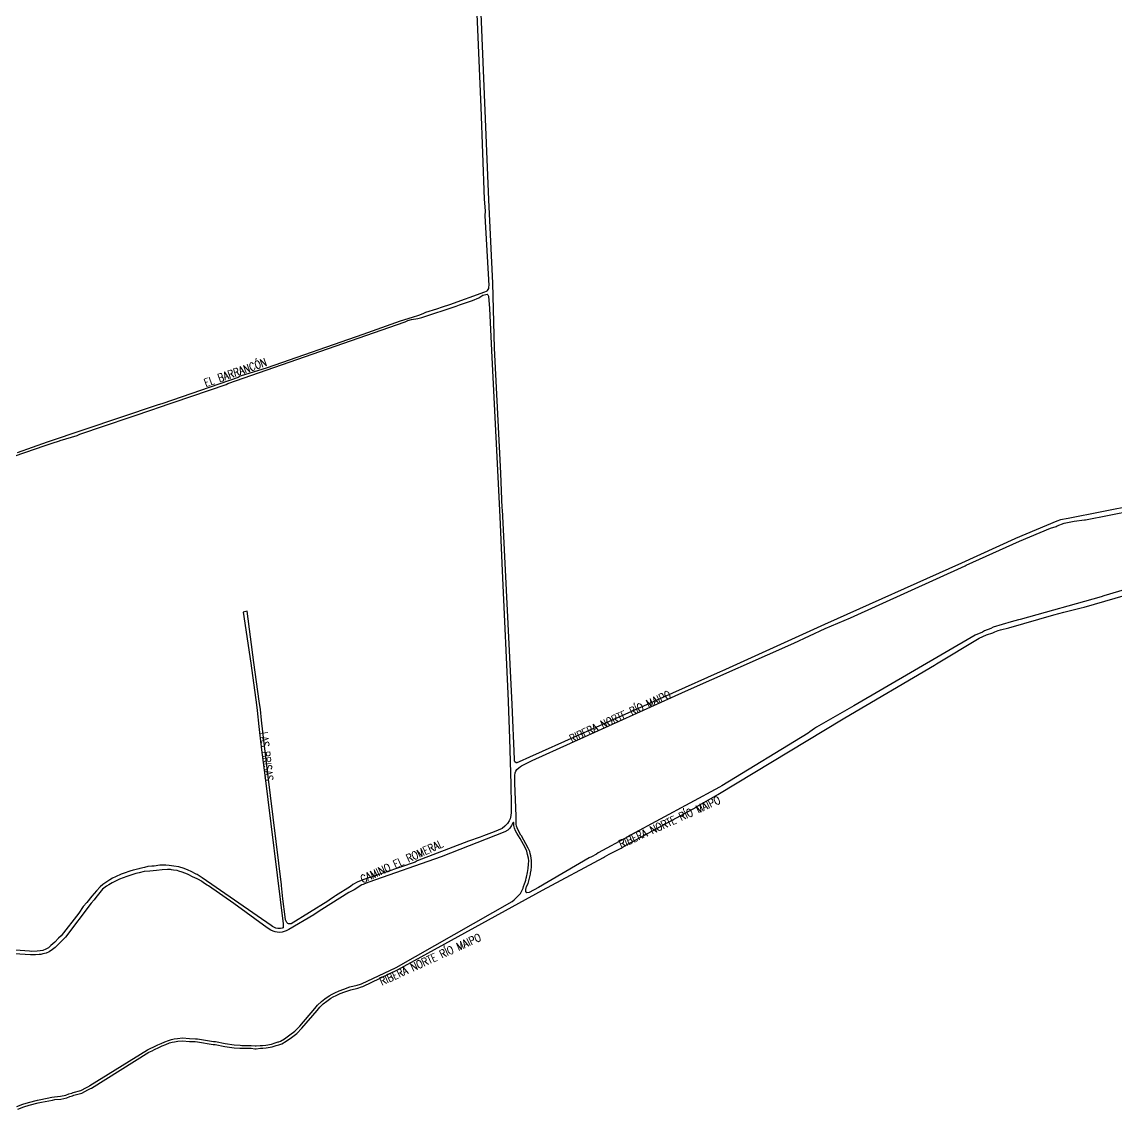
# Model space of a CAD drawing. Extents: x 0 to 349712, y 0 to 6275741.
# Drawn here: x 344252 to 346302, y 6268571 to 6270609 of the extents above; entities that cross this region are included whole.
import ezdxf

# ---------------------------------------------------------------- set-up
doc = ezdxf.new("R2010")
doc.units = 0
doc.header["$LTSCALE"] = 5
doc.layers.add('CALLES-URBANAS', color=6, linetype='Continuous')
doc.layers.add('NOMBRE-CALLE', color=2, linetype='Continuous')
doc.styles.add('ROMANS', font='romans.shx', dxfattribs={"height": 1})

msp = doc.modelspace()

# ---------------------------------------------------------------- linework, layer by layer
at = {"layer": 'CALLES-URBANAS'}
for points, elevation in [([(345099.8, 6270740.7), (345112.1, 6270448.7), (345118.3, 6270276.2), (345120.2, 6270254.2), (345119.8, 6270245.2), (345126.9, 6270114.7), (345126.8, 6270112.2), (345126.3, 6270109.2), (345125.6, 6270107.2), (345124.2, 6270105.2), (345123.2, 6270104.2), (345121.9, 6270103.2), (345119.2, 6270102.2), (345053.3, 6270078.2), (345039.6, 6270074.2), (345029.4, 6270070.2), (345008.5, 6270064.2), (345003.4, 6270061.7), (344995.6, 6270058.2), (344983.8, 6270054.7), (344961.1, 6270047.7), (344891.2, 6270022.7), (344711.6, 6269960.2), (344661.1, 6269944.7), (344657.4, 6269942.2), (344516.7, 6269893.7), (344506.1, 6269890.2), (344299.6, 6269820.7), (344243.3, 6269801.2)], 26941), ([(346338.9, 6269702.7), (346212.6, 6269678.2), (346197.9, 6269675.7), (346191.5, 6269673.2), (346113.8, 6269640.2), (346112.4, 6269639.7), (346012.6, 6269594.2), (345755.7, 6269479.2), (345563.4, 6269391.7), (345560.7, 6269390.7), (345203.3, 6269230.7), (345183.8, 6269221.7), (345179.7, 6269220.2), (345178.2, 6269220.2), (345175.9, 6269221.7), (345175.3, 6269223.7), (345175.1, 6269226.7), (345170.8, 6269329.7), (345152.7, 6269694.7), (345152.2, 6269697.2), (345149.6, 6269763.2), (345137.5, 6269997.2), (345134.4, 6270119.2), (345126.9, 6270275.2), (345108.5, 6270731.2)], 26935), ([(344181, 6269775.7), (344296.3, 6269814.7), (344301.4, 6269816.7), (344309.4, 6269819.2), (344322.9, 6269823.7), (344324.2, 6269824.2), (344356.2, 6269833.2), (344360.9, 6269836.2), (344501.5, 6269883.2), (344504.7, 6269884.7), (344634.8, 6269929.2), (344638.3, 6269930.7), (344970.6, 6270046.2), (344975.7, 6270048.7), (344982, 6270050.7), (344994, 6270052.7), (345001.7, 6270054.7), (345066.2, 6270075.7), (345072.1, 6270078.2), (345096.8, 6270086.7), (345108.7, 6270091.7), (345116.2, 6270096.2), (345121.3, 6270097.9), (345123.9, 6270098.2), (345125.4, 6270097.2), (345126.5, 6270094.7), (345128.2, 6270071.2), (345133, 6269979.7), (345147.7, 6269681.2), (345151.4, 6269594.2), (345152.7, 6269566.2), (345163.1, 6269336.2), (345163.2, 6269334.7), (345165.9, 6269265.7), (345168.6, 6269179.2), (345168.8, 6269140.7), (345168.9, 6269133.7), (345168.8, 6269127.2), (345168.1, 6269121.7), (345166.9, 6269115.2), (345165.3, 6269111.2), (345162.1, 6269106.2), (345157.1, 6269101.2), (345152.1, 6269097.2), (345137, 6269090.7), (345132.4, 6269088.7), (345122.1, 6269085.2), (345117.4, 6269083.2), (345111.2, 6269080.7), (345089.2, 6269073.2), (344993.1, 6269036.7), (344989.2, 6269033.7), (344904.6, 6269005.2), (344901.8, 6269004.7), (344893.3, 6269001.2), (344881.9, 6268997.2), (344872.6, 6268992.2), (344867.8, 6268988.2), (344839.8, 6268970.7), (344838.1, 6268969.7), (344827.9, 6268962.7), (344825.6, 6268961.2), (344756.6, 6268918.7), (344755.2, 6268918.2), (344753.3, 6268918.2), (344751.7, 6268918.7), (344750.5, 6268919.2), (344748.7, 6268921.2), (344747.6, 6268923.2), (344746.4, 6268926.2), (344745.5, 6268931.7), (344741.2, 6268965.2), (344738.6, 6268990.2), (344738.5, 6268991.7), (344713.2, 6269199.2), (344704.1, 6269278.2), (344701.5, 6269300.2), (344699.3, 6269320.2), (344696.8, 6269335.7), (344686.8, 6269408.2), (344674.2, 6269504.2), (344667.2, 6269502.2), (344681.4, 6269406.7), (344691.8, 6269328.7), (344693, 6269318.2), (344696.2, 6269288.2), (344697.8, 6269277.2), (344701.2, 6269244.2), (344707.7, 6269196.7), (344741.6, 6268918.2), (344742.1, 6268915.2), (344742.1, 6268912.7), (344741.6, 6268911.2), (344740.1, 6268910.2), (344737.1, 6268909.7), (344732.1, 6268909.7), (344728.1, 6268910.2), (344722.2, 6268913.7), (344719.1, 6268915.2), (344590.3, 6269004.7), (344580.5, 6269010.7), (344578.9, 6269011.7), (344569.6, 6269016.2), (344564.2, 6269018.7), (344556.4, 6269022.2), (344546.4, 6269025.2), (344536.8, 6269026.7), (344528.4, 6269027.7), (344521.8, 6269028.2), (344514.3, 6269028.2), (344510.8, 6269028.2), (344500.2, 6269026.7), (344496.1, 6269026.7), (344488.1, 6269025.7), (344481.9, 6269024.2), (344473.2, 6269022.2), (344471.3, 6269021.7), (344463.8, 6269019.7), (344460.9, 6269019.2), (344454.4, 6269017.2), (344444, 6269013.2), (344438.2, 6269011.2), (344428, 6269006.2), (344422, 6269003.7), (344416.9, 6269000.7), (344411.3, 6268997.2), (344404.2, 6268992.2), (344399, 6268987.7), (344392.1, 6268980.2), (344383.4, 6268970.2), (344373.9, 6268958.2), (344367.4, 6268950.7), (344359, 6268938.7), (344326.3, 6268896.2), (344321, 6268891.7), (344314.3, 6268884.2), (344306.7, 6268877.7), (344302.1, 6268873.7), (344297.3, 6268871.2), (344291.4, 6268868.7), (344286.9, 6268867.7), (344280.9, 6268867.2), (344270.3, 6268866.7), (344266.7, 6268867.2), (344187.6, 6268872.7)], 26941), ([(346437.6, 6269580.2), (346279.2, 6269533.2), (346274.6, 6269531.2), (346122.8, 6269488.7), (346119.2, 6269488.2), (346105.6, 6269484.2), (346072.1, 6269474.2), (346067.3, 6269471.7), (346055.5, 6269467.2), (346051.9, 6269465.2), (346038.3, 6269459.2), (345811.1, 6269326.7), (345806.4, 6269324.2), (345741.2, 6269286.7), (345737.3, 6269284.2), (345728.4, 6269278.2), (345725.1, 6269275.7), (345563.5, 6269177.2), (345559, 6269174.7), (345392.7, 6269084.7), (345387.3, 6269081.7), (345332.1, 6269051.2), (345328.9, 6269049.2), (345319.4, 6269044.2), (345315, 6269042.2), (345220.4, 6268986.7), (345202.6, 6268977.2), (345198.6, 6268976.7), (345196.4, 6268979.2), (345196.3, 6268982.7), (345198, 6268988.2), (345200.6, 6268993.7), (345203, 6269001.7), (345205.1, 6269011.7), (345205.5, 6269013.2), (345206.5, 6269019.2), (345207.2, 6269025.2), (345207.3, 6269030.2), (345207.3, 6269037.2), (345205.8, 6269045.7), (345204.6, 6269050.2), (345203.8, 6269053.7), (345201.1, 6269060.2), (345188.5, 6269083.2), (345187.3, 6269084.7), (345181.1, 6269096.2), (345180.2, 6269098.2), (345179, 6269101.2), (345178.3, 6269105.2), (345178.2, 6269111.7), (345178.4, 6269120.2), (345176.1, 6269182.2), (345175.8, 6269185.7), (345175.8, 6269189.7), (345175.7, 6269196.2), (345176.6, 6269201.2), (345177.6, 6269204.2), (345179.9, 6269207.7), (345183.6, 6269210.7), (345186.6, 6269213.2), (345188.2, 6269214.2), (345208.5, 6269224.2), (345495.7, 6269354.2), (345698.5, 6269444.2), (345757.2, 6269471.7), (345804.9, 6269491.7), (346019.5, 6269589.2), (346021.5, 6269590.2), (346121.6, 6269635.7), (346179.3, 6269659.7), (346190.3, 6269663.2), (346192.1, 6269664.2), (346204.8, 6269669.2), (346223.8, 6269672.7), (346243, 6269675.7), (346244.7, 6269675.7), (346333.6, 6269693.2)], 26937), ([(344245, 6268571.2), (344255.8, 6268575.7), (344265.8, 6268578.7), (344282.8, 6268582.7), (344289.1, 6268584.2), (344309.6, 6268588.2), (344314.1, 6268589.2), (344325.2, 6268589.7), (344336.6, 6268592.2), (344342.2, 6268594.7), (344347.2, 6268596.2), (344350, 6268597.2), (344364.7, 6268601.2), (344376.2, 6268607.2), (344381.1, 6268609.7), (344382.6, 6268610.7), (344490.3, 6268677.7), (344496.4, 6268680.7), (344500.6, 6268682.7), (344509.1, 6268686.7), (344515.2, 6268689.7), (344522.1, 6268692.2), (344528.8, 6268695.2), (344534.1, 6268696.7), (344538.6, 6268697.2), (344544.6, 6268698.7), (344553.1, 6268699.2), (344566.2, 6268698.2), (344577.3, 6268697.7), (344581.1, 6268697.2), (344610.6, 6268692.2), (344614.2, 6268692.2), (344632.3, 6268688.7), (344649.8, 6268686.2), (344660.8, 6268685.7), (344664.2, 6268685.7), (344678.2, 6268685.2), (344681.9, 6268685.2), (344689, 6268684.2), (344691.5, 6268684.2), (344699.6, 6268685.2), (344703.7, 6268685.7), (344710.2, 6268686.2), (344721.5, 6268688.2), (344728.7, 6268690.2), (344734, 6268691.7), (344735.7, 6268692.2), (344739.4, 6268693.7), (344747.5, 6268698.7), (344757.4, 6268705.7), (344767.5, 6268713.2), (344776.7, 6268723.2), (344805.5, 6268756.2), (344810.4, 6268762.2), (344817.1, 6268768.7), (344823.4, 6268773.2), (344831.2, 6268779.2), (344835.8, 6268781.7), (344840.9, 6268784.2), (344848.9, 6268787.7), (344857.2, 6268790.7), (344868.4, 6268794.7), (344881.7, 6268797.7), (344888.5, 6268800.2), (344890.9, 6268801.2), (344955.8, 6268832.2), (345227.6, 6268981.2), (345341.9, 6269042.7), (345343.6, 6269043.7), (345352.8, 6269048.7), (345375.2, 6269060.2), (345380.8, 6269064.2), (345516.7, 6269137.7), (345518.2, 6269138.7), (345556.1, 6269160.7), (345791.1, 6269302.7), (345794.1, 6269304.7), (345962.2, 6269403.2), (345965.7, 6269405.7), (346046, 6269453.7), (346059.4, 6269459.7), (346071.4, 6269463.7), (346075.1, 6269465.7), (346081.2, 6269468.2), (346085.8, 6269469.2), (346101.1, 6269473.2), (346185.5, 6269497.2), (346204.2, 6269502.2), (346237.1, 6269510.7), (346242.3, 6269511.7), (346416.7, 6269562.7)], 26943), ([(344243.1, 6268576.2), (344254, 6268580.7), (344264.5, 6268583.7), (344281.6, 6268587.7), (344288.1, 6268589.2), (344308.6, 6268593.7), (344313.4, 6268594.2), (344324.5, 6268595.2), (344334.9, 6268597.2), (344340.5, 6268599.7), (344345.7, 6268601.2), (344348.4, 6268602.2), (344362.8, 6268606.2), (344373.7, 6268611.7), (344378.2, 6268614.2), (344379.6, 6268615.2), (344487.7, 6268682.2), (344494.1, 6268685.2), (344498.3, 6268687.2), (344506.9, 6268691.7), (344513.1, 6268694.2), (344520.1, 6268697.2), (344527, 6268699.7), (344532.8, 6268701.7), (344537.7, 6268702.7), (344543.9, 6268703.7), (344553.1, 6268704.7), (344566.6, 6268703.7), (344577.6, 6268702.7), (344581.7, 6268702.7), (344611.2, 6268697.7), (344614.9, 6268697.7), (344633.1, 6268694.2), (344650.3, 6268691.7), (344661.1, 6268691.2), (344664.3, 6268690.7), (344678.3, 6268690.7), (344682.2, 6268690.7), (344689.5, 6268689.7), (344691.4, 6268689.7), (344699, 6268690.2), (344703.1, 6268690.7), (344709.6, 6268691.2), (344720.3, 6268693.2), (344727.2, 6268695.2), (344732.6, 6268697.2), (344734, 6268697.2), (344736.8, 6268698.7), (344744.6, 6268703.2), (344754.3, 6268710.2), (344763.9, 6268717.2), (344772.8, 6268726.7), (344801.4, 6268759.7), (344806.5, 6268765.7), (344813.7, 6268772.7), (344820.1, 6268777.7), (344828.3, 6268783.7), (344833.4, 6268786.7), (344838.7, 6268789.2), (344846.9, 6268792.7), (344855.4, 6268795.7), (344866.8, 6268800.2), (344880.3, 6268803.2), (344886.6, 6268805.2), (344888.7, 6268805.7), (344953.3, 6268836.7), (345170.8, 6268960.2), (345174.5, 6268963.7), (345175.9, 6268964.7), (345180.3, 6268968.7), (345186.4, 6268975.2), (345189.3, 6268980.2), (345191.2, 6268985.2), (345192.1, 6268988.2), (345192.7, 6268990.2), (345193.6, 6268991.7), (345195.9, 6268998.2), (345196.6, 6269000.2), (345197.3, 6269004.2), (345197.8, 6269005.7), (345199.5, 6269014.7), (345201, 6269022.2), (345201.7, 6269030.2), (345201.8, 6269036.2), (345201.5, 6269041.7), (345199.9, 6269048.2), (345198.1, 6269054.7), (345195.7, 6269060.2), (345192.4, 6269067.2), (345185.7, 6269078.2), (345182.7, 6269083.2), (345179.8, 6269088.2), (345177.3, 6269092.7), (345175.1, 6269097.7), (345174.2, 6269102.7), (345174.2, 6269107.2), (345173.3, 6269108.9), (345172.1, 6269107.7), (345169.7, 6269102.7), (345166.7, 6269097.7), (345162.9, 6269094.2), (345156.9, 6269090.7), (345037.9, 6269044.2), (344902.4, 6268996.2), (344894.1, 6268993.2), (344891.7, 6268992.2), (344889.5, 6268991.2), (344874.7, 6268982.2), (344864.7, 6268977.2), (344814.2, 6268945.2), (344802.1, 6268937.2), (344799.1, 6268935.2), (344752.6, 6268907.7), (344747.4, 6268905.2), (344740, 6268902.7), (344734.2, 6268902.2), (344726.7, 6268903.2), (344723.2, 6268904.7), (344718.7, 6268906.7), (344711.9, 6268910.7), (344649.3, 6268956.7), (344602.1, 6268989.7), (344599.2, 6268990.7), (344592.9, 6268995.2), (344588.6, 6268998.2), (344583.1, 6269001.2), (344580.5, 6269002.7), (344576.1, 6269004.7), (344572.3, 6269006.7), (344564.9, 6269010.2), (344562.7, 6269011.2), (344552.7, 6269015.2), (344546.5, 6269017.2), (344543.1, 6269018.2), (344536.2, 6269019.2), (344532.5, 6269019.7), (344530.7, 6269020.2), (344525, 6269020.2), (344515.1, 6269019.7), (344504.8, 6269018.2), (344492, 6269017.2), (344481.3, 6269016.2), (344472, 6269014.2), (344466.1, 6269012.7), (344461.9, 6269011.7), (344456.5, 6269009.7), (344449.2, 6269007.2), (344435.2, 6269002.2), (344429.1, 6268999.2), (344421.5, 6268995.2), (344415.6, 6268991.7), (344410.7, 6268988.7), (344403.6, 6268983.2), (344396.2, 6268974.2), (344390.7, 6268967.7), (344387.7, 6268963.7), (344382.4, 6268957.2), (344334, 6268893.7), (344328.4, 6268887.7), (344321.5, 6268880.7), (344314.5, 6268874.2), (344309.8, 6268870.2), (344303.2, 6268865.7), (344297.6, 6268863.7), (344291.4, 6268862.2), (344288.1, 6268861.2), (344284.5, 6268860.7), (344278.2, 6268860.2), (344268.7, 6268860.2), (344197.6, 6268864.7)], 26942)]:
    msp.add_lwpolyline(points, dxfattribs=dict(at, elevation=elevation))

# ---------------------------------------------------------------- texts
at = {"layer": 'NOMBRE-CALLE', "style": 'ROMANS', "width": 0.8}
for s, rotation, p in [('EL BARRANCÓN', 19.147, (344597.1, 6269924.5)), ('RIBERA NORTE RÍO MAIPO', 24.357, (345282.5, 6269257.7)), ('LAS BRISAS', 276.6229, (344697.8, 6269277.2)), ('RIBERA NORTE RÍO MAIPO', 24.357, (345375.2, 6269060.2)), ('CAMINO EL ROMERAL', 24.357, (344891, 6268994.3)), ('RIBERA NORTE RÍO MAIPO', 24.357, (344926.8, 6268802.7))]:
    msp.add_text(s, height=15, rotation=rotation, dxfattribs=at).set_placement(p)

doc.saveas('drawing.dxf')
